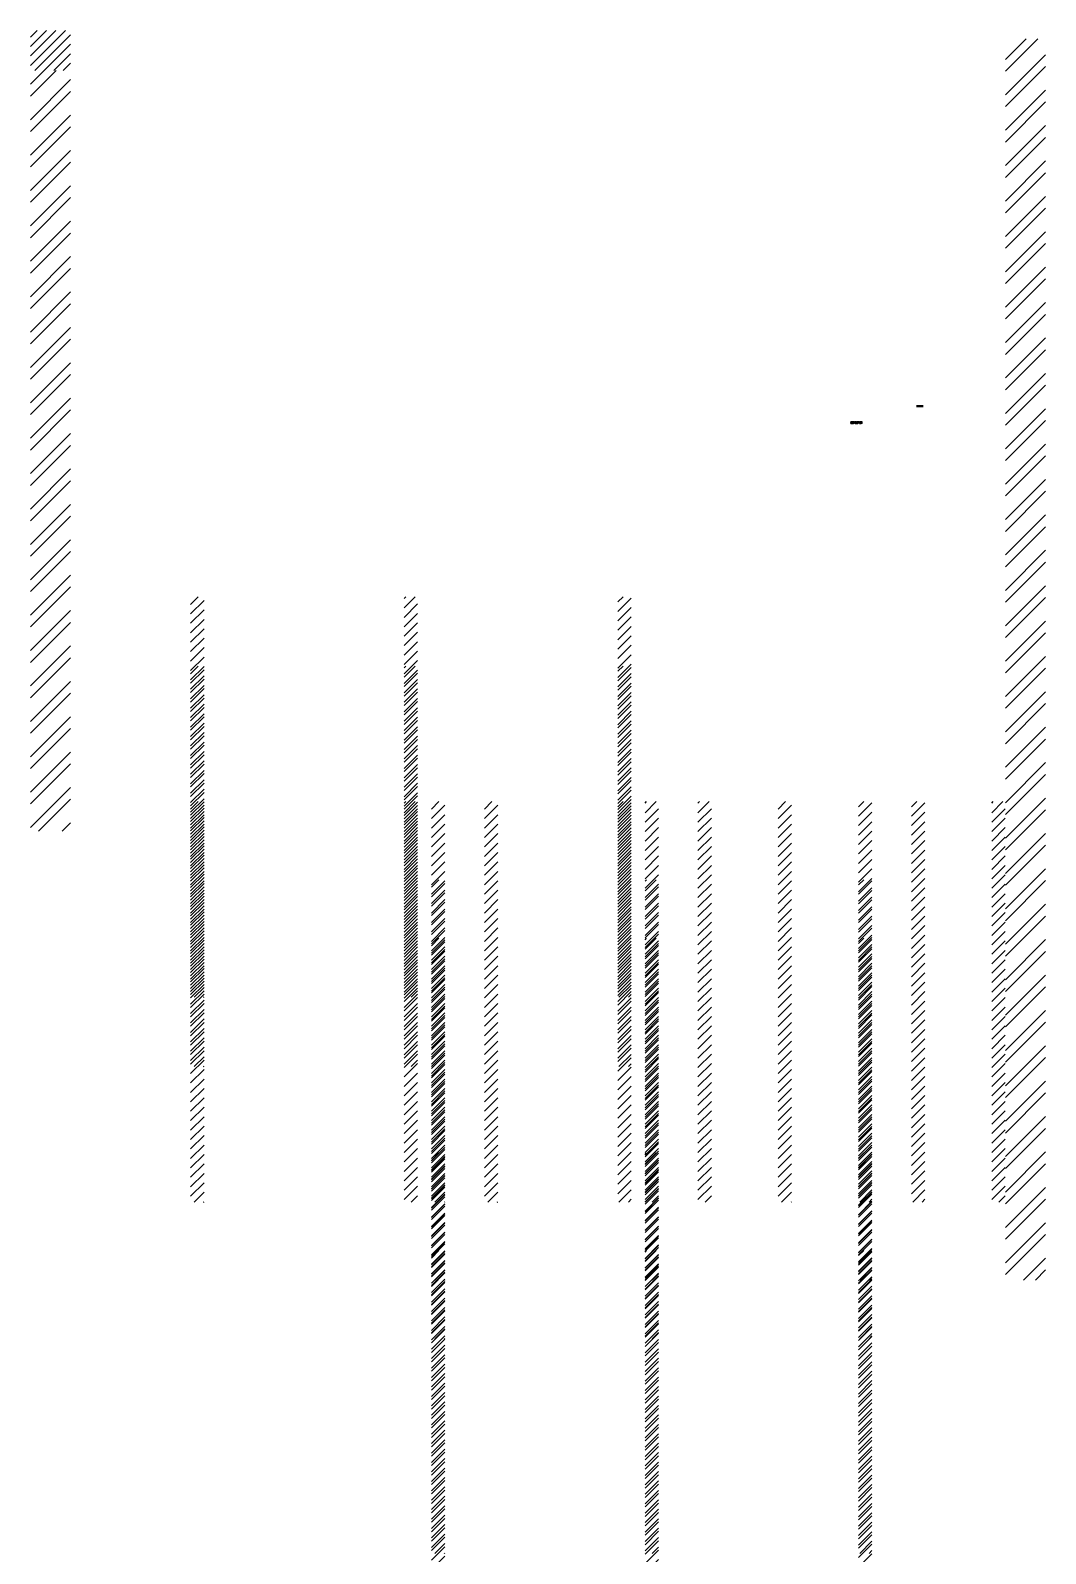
# Paper-space layout 'Layout1' of a CAD drawing. Extents: x -542 to 3071708, y -2912 to 2371007.
# Drawn here: x 5312 to 9114, y 3264 to 8970 of the extents above; entities that cross this region are included whole.
import ezdxf

# ---------------------------------------------------------------- set-up
doc = ezdxf.new("R2010")
doc.units = 0
doc.header["$LTSCALE"] = 500
doc.layers.get('0').update_dxf_attribs({"linetype": 'CONTINUOUS'})
doc.layers.add('DIM', color=2, linetype='CONTINUOUS')

# ---------------------------------------------------------------- blocks, each defined once
blk = doc.blocks.new('*X')
at = {"color": 0}
for p, q in [((2738.6, 10030.6), (2815.9, 10107.9)), ((2738.6, 9986.4), (2860.1, 10107.9)), ((2738.6, 9898), (2888.6, 10048)), ((2738.6, 9853.9), (2888.6, 10003.9)), ((2738.6, 9765.5), (2888.6, 9915.5)), ((2738.6, 9721.3), (2888.6, 9871.3)), ((2738.6, 9632.9), (2888.6, 9782.9)), ((2738.6, 9588.7), (2888.6, 9738.7)), ((2738.6, 9500.3), (2888.6, 9650.3)), ((2738.6, 9456.1), (2888.6, 9606.1)), ((2738.6, 9367.7), (2888.6, 9517.7)), ((2738.6, 9323.5), (2888.6, 9473.5)), ((2738.6, 9235.1), (2888.6, 9385.1)), ((2738.6, 9190.9), (2888.6, 9340.9)), ((2738.6, 9102.6), (2888.6, 9252.6)), ((2738.6, 9058.4), (2888.6, 9208.4)), ((2738.6, 8970), (2888.6, 9120)), ((2738.6, 8925.8), (2888.6, 9075.8)), ((2738.6, 8837.4), (2888.6, 8987.4)), ((2738.6, 8793.2), (2888.6, 8943.2)), ((2738.6, 8704.8), (2888.6, 8854.8)), ((2738.6, 8660.6), (2888.6, 8810.6)), ((2738.6, 8572.2), (2888.6, 8722.2)), ((2738.6, 8528), (2888.6, 8678)), ((2738.6, 8439.6), (2888.6, 8589.6)), ((2738.6, 8395.4), (2888.6, 8545.4)), ((2738.6, 8307.1), (2888.6, 8457.1)), ((4013.6, 8326.9), (4144.6, 8457.9)), ((4013.6, 8362.3), (4109.2, 8457.9)), ((4013.6, 8397.7), (4073.8, 8457.9)), ((4013.6, 8433), (4038.5, 8457.9)), ((2738.6, 8262.9), (2888.6, 8412.9)), ((4029.9, 8307.9), (4163.6, 8441.6)), ((4065.3, 8307.9), (4163.6, 8406.2)), ((4100.6, 8307.9), (4163.6, 8370.9)), ((4136, 8307.9), (4163.6, 8335.5)), ((2738.6, 8174.5), (2888.6, 8324.5)), ((2738.6, 8130.3), (2888.6, 8280.3)), ((4013.6, 8256.2), (4065.3, 8307.9)), ((4013.6, 8212), (4109.5, 8307.9)), ((4013.6, 8123.7), (4163.6, 8273.7)), ((4013.6, 8079.5), (4163.6, 8229.5)), ((2738.6, 8041.9), (2888.6, 8191.9)), ((2738.6, 7997.7), (2888.6, 8147.7)), ((4013.6, 7991.1), (4163.6, 8141.1)), ((2738.6, 7909.3), (2888.6, 8059.3)), ((4013.6, 7946.9), (4163.6, 8096.9)), ((2738.6, 7865.1), (2888.6, 8015.1)), ((4013.6, 7858.5), (4163.6, 8008.5)), ((4013.6, 7814.3), (4163.6, 7964.3)), ((2738.6, 7776.7), (2888.6, 7926.7)), ((2738.6, 7732.5), (2888.6, 7882.5)), ((4013.6, 7725.9), (4163.6, 7875.9)), ((4013.6, 7681.7), (4163.6, 7831.7)), ((2738.6, 7644.1), (2888.6, 7794.1)), ((2738.6, 7600), (2888.6, 7750)), ((4013.6, 7593.3), (4163.6, 7743.3)), ((2738.6, 7511.6), (2888.6, 7661.6)), ((4013.6, 7549.1), (4163.6, 7699.1)), ((2738.6, 7467.4), (2888.6, 7617.4)), ((4013.6, 7460.7), (4163.6, 7610.7)), ((4013.6, 7416.5), (4163.6, 7566.5)), ((2738.6, 7379), (2888.6, 7529)), ((2738.6, 7334.8), (2888.6, 7484.8)), ((4013.6, 7328.2), (4163.6, 7478.2)), ((4013.6, 7284), (4163.6, 7434)), ((2738.6, 7246.4), (2888.6, 7396.4)), ((2738.6, 7202.2), (2888.6, 7352.2)), ((4013.6, 7195.6), (4163.6, 7345.6)), ((2738.6, 7113.8), (2888.6, 7263.8)), ((4013.6, 7151.4), (4163.6, 7301.4)), ((2738.6, 7069.6), (2888.6, 7219.6)), ((4013.6, 7063), (4163.6, 7213)), ((4013.6, 7018.8), (4163.6, 7168.8)), ((2738.6, 6981.2), (2888.6, 7131.2)), ((2738.6, 6937), (2888.6, 7087)), ((4013.6, 6930.4), (4163.6, 7080.4)), ((4013.6, 6886.2), (4163.6, 7036.2)), ((2738.6, 6848.7), (2888.6, 6998.7)), ((2738.6, 6804.5), (2888.6, 6954.5)), ((4013.6, 6797.8), (4163.6, 6947.8)), ((4013.6, 6753.6), (4163.6, 6903.6)), ((2738.6, 6716.1), (2888.6, 6866.1)), ((2738.6, 6671.9), (2888.6, 6821.9)), ((4013.6, 6665.2), (4163.6, 6815.2)), ((2738.6, 6583.5), (2888.6, 6733.5)), ((4013.6, 6621), (4163.6, 6771)), ((2738.6, 6539.3), (2888.6, 6689.3)), ((4013.6, 6532.7), (4163.6, 6682.7)), ((4013.6, 6488.5), (4163.6, 6638.5)), ((2738.6, 6450.9), (2888.6, 6600.9)), ((2738.6, 6406.7), (2888.6, 6556.7)), ((4013.6, 6400.1), (4163.6, 6550.1)), ((4013.6, 6355.9), (4163.6, 6505.9)), ((2738.6, 6318.3), (2888.6, 6468.3)), ((2738.6, 6274.1), (2888.6, 6424.1)), ((4013.6, 6267.5), (4163.6, 6417.5)), ((2738.6, 6185.7), (2888.6, 6335.7)), ((4013.6, 6223.3), (4163.6, 6373.3)), ((2738.6, 6141.5), (2888.6, 6291.5)), ((4013.6, 6134.9), (4163.6, 6284.9)), ((4013.6, 6090.7), (4163.6, 6240.7)), ((2738.6, 6053.2), (2888.6, 6203.2)), ((2738.6, 6009), (2888.6, 6159)), ((4013.6, 6002.3), (4163.6, 6152.3)), ((4013.6, 5958.1), (4163.6, 6108.1)), ((2738.6, 5920.6), (2888.6, 6070.6)), ((2738.6, 5876.4), (2888.6, 6026.4)), ((4013.6, 5869.7), (4163.6, 6019.7)), ((2738.6, 5788), (2888.6, 5938)), ((4013.6, 5825.6), (4163.6, 5975.6)), ((2738.6, 5743.8), (2888.6, 5893.8)), ((4013.6, 5737.2), (4163.6, 5887.2)), ((4013.6, 5693), (4163.6, 5843)), ((2738.6, 5655.4), (2888.6, 5805.4)), ((2738.6, 5611.2), (2888.6, 5761.2)), ((4013.6, 5604.6), (4163.6, 5754.6)), ((4013.6, 5560.4), (4163.6, 5710.4)), ((2738.6, 5522.8), (2888.6, 5672.8)), ((2738.6, 5478.6), (2888.6, 5628.6)), ((4013.6, 5472), (4163.6, 5622)), ((2806.3, 5457.9), (2888.6, 5540.2)), ((4043.7, 5457.9), (4163.6, 5577.8)), ((6813.6, 5540.8), (6841.8, 5569)), ((6813.6, 5505.4), (6863.6, 5555.4)), ((7613.6, 5527.6), (7655, 5569)), ((7613.6, 5563), (7619.6, 5569)), ((7613.6, 5492.3), (7663.6, 5542.3)), ((8413.6, 5549.8), (8432.8, 5569)), ((8413.6, 5514.5), (8463.6, 5564.5)), ((2850.5, 5457.9), (2888.6, 5496)), ((4132.1, 5457.9), (4163.6, 5489.4)), ((6813.6, 5470.1), (6863.6, 5520.1)), ((6813.6, 5434.7), (6863.6, 5484.7)), ((7613.6, 5456.9), (7663.6, 5506.9)), ((8413.6, 5479.1), (8463.6, 5529.1)), ((8413.6, 5443.7), (8463.6, 5493.7)), ((6813.6, 5399.4), (6863.6, 5449.4)), ((7613.6, 5421.6), (7663.6, 5471.6)), ((7613.6, 5386.2), (7663.6, 5436.2)), ((8413.6, 5408.4), (8463.6, 5458.4)), ((8413.6, 5373), (8463.6, 5423)), ((6813.6, 5364), (6863.6, 5414)), ((6813.6, 5328.7), (6863.6, 5378.7)), ((7613.6, 5350.9), (7663.6, 5400.9)), ((7613.6, 5315.5), (7663.6, 5365.5)), ((8413.6, 5337.7), (8463.6, 5387.7)), ((6813.6, 5293.3), (6863.6, 5343.3)), ((6813.6, 5258), (6863.6, 5308)), ((7613.6, 5280.1), (7663.6, 5330.1)), ((8413.6, 5302.3), (8463.6, 5352.3)), ((8413.6, 5267), (8463.6, 5317)), ((6813.6, 5222.6), (6863.6, 5272.6)), ((7613.6, 5244.8), (7663.6, 5294.8)), ((7613.6, 5209.4), (7663.6, 5259.4)), ((8413.6, 5231.6), (8463.6, 5281.6)), ((6813.6, 5187.2), (6863.6, 5237.2)), ((6813.6, 5151.9), (6863.6, 5201.9)), ((7613.6, 5174.1), (7663.6, 5224.1)), ((8413.6, 5196.3), (8463.6, 5246.3)), ((8413.6, 5160.9), (8463.6, 5210.9)), ((6813.6, 5116.5), (6863.6, 5166.5)), ((7613.6, 5138.7), (7663.6, 5188.7)), ((7613.6, 5103.4), (7663.6, 5153.4)), ((8413.6, 5125.5), (8463.6, 5175.5)), ((8413.6, 5090.2), (8463.6, 5140.2)), ((6813.6, 5081.2), (6863.6, 5131.2)), ((6813.6, 5045.8), (6863.6, 5095.8)), ((7613.6, 5068), (7663.6, 5118)), ((7613.6, 5032.7), (7663.6, 5082.7)), ((8413.6, 5054.8), (8463.6, 5104.8)), ((6813.6, 5010.5), (6863.6, 5060.5)), ((6813.6, 4975.1), (6863.6, 5025.1)), ((7613.6, 4997.3), (7663.6, 5047.3)), ((8413.6, 5019.5), (8463.6, 5069.5)), ((8413.6, 4984.1), (8463.6, 5034.1)), ((6813.6, 4939.8), (6863.6, 4989.8)), ((7613.6, 4961.9), (7663.6, 5011.9)), ((7613.6, 4926.6), (7663.6, 4976.6)), ((8413.6, 4948.8), (8463.6, 4998.8)), ((6813.6, 4904.4), (6863.6, 4954.4)), ((6813.6, 4869), (6863.6, 4919)), ((7613.6, 4891.2), (7663.6, 4941.2)), ((8413.6, 4913.4), (8463.6, 4963.4)), ((8413.6, 4878.1), (8463.6, 4928.1)), ((6813.6, 4833.7), (6863.6, 4883.7)), ((7613.6, 4855.9), (7663.6, 4905.9)), ((7613.6, 4820.5), (7663.6, 4870.5)), ((8413.6, 4842.7), (8463.6, 4892.7)), ((8413.6, 4807.3), (8463.6, 4857.3)), ((6813.6, 4798.3), (6863.6, 4848.3)), ((6813.6, 4763), (6863.6, 4813)), ((7613.6, 4785.2), (7663.6, 4835.2)), ((7613.6, 4749.8), (7663.6, 4799.8)), ((8413.6, 4772), (8463.6, 4822)), ((6813.6, 4727.6), (6863.6, 4777.6)), ((6813.6, 4692.3), (6863.6, 4742.3)), ((7613.6, 4714.5), (7663.6, 4764.5)), ((8413.6, 4736.6), (8463.6, 4786.6)), ((8413.6, 4701.3), (8463.6, 4751.3)), ((6813.6, 4656.9), (6863.6, 4706.9)), ((7613.6, 4679.1), (7663.6, 4729.1)), ((7613.6, 4643.7), (7663.6, 4693.7)), ((8413.6, 4665.9), (8463.6, 4715.9)), ((8413.6, 4630.6), (8463.6, 4680.6)), ((6813.6, 4621.6), (6863.6, 4671.6)), ((6813.6, 4586.2), (6863.6, 4636.2)), ((7613.6, 4608.4), (7663.6, 4658.4)), ((7613.6, 4573), (7663.6, 4623)), ((8413.6, 4595.2), (8463.6, 4645.2)), ((6813.6, 4550.9), (6863.6, 4600.9)), ((6813.6, 4515.5), (6863.6, 4565.5)), ((7613.6, 4537.7), (7663.6, 4587.7)), ((8413.6, 4559.9), (8463.6, 4609.9)), ((8413.6, 4524.5), (8463.6, 4574.5)), ((6813.6, 4480.1), (6863.6, 4530.1)), ((7613.6, 4502.3), (7663.6, 4552.3)), ((7613.6, 4467), (7663.6, 4517)), ((8413.6, 4489.1), (8463.6, 4539.1)), ((6813.6, 4444.8), (6863.6, 4494.8)), ((6813.6, 4409.4), (6863.6, 4459.4)), ((7613.6, 4431.6), (7663.6, 4481.6)), ((8413.6, 4453.8), (8463.6, 4503.8)), ((8413.6, 4418.4), (8463.6, 4468.4)), ((6813.6, 4374.1), (6863.6, 4424.1)), ((7613.6, 4396.3), (7663.6, 4446.3)), ((7613.6, 4360.9), (7663.6, 4410.9)), ((8413.6, 4383.1), (8463.6, 4433.1)), ((8413.6, 4347.7), (8463.6, 4397.7)), ((6813.6, 4338.7), (6863.6, 4388.7)), ((6813.6, 4303.4), (6863.6, 4353.4)), ((7613.6, 4325.5), (7663.6, 4375.5)), ((7613.6, 4290.2), (7663.6, 4340.2)), ((8413.6, 4312.4), (8463.6, 4362.4)), ((6813.6, 4268), (6863.6, 4318)), ((6813.6, 4232.7), (6863.6, 4282.7)), ((7613.6, 4254.8), (7663.6, 4304.8)), ((8413.6, 4277), (8463.6, 4327)), ((8413.6, 4241.7), (8463.6, 4291.7)), ((6813.6, 4197.3), (6863.6, 4247.3)), ((7613.6, 4219.5), (7663.6, 4269.5)), ((7613.6, 4184.1), (7663.6, 4234.1)), ((8413.6, 4206.3), (8463.6, 4256.3)), ((6813.6, 4161.9), (6863.6, 4211.9)), ((6813.6, 4126.6), (6863.6, 4176.6)), ((7613.6, 4148.8), (7663.6, 4198.8)), ((8413.6, 4171), (8463.6, 4221)), ((8413.6, 4135.6), (8463.6, 4185.6)), ((6813.6, 4091.2), (6863.6, 4141.2)), ((7613.6, 4113.4), (7663.6, 4163.4)), ((7613.6, 4078.1), (7663.6, 4128.1)), ((8413.6, 4100.2), (8463.6, 4150.2)), ((8417.7, 4069), (8463.6, 4114.9)), ((6826.7, 4069), (6863.6, 4105.9)), ((6862.1, 4069), (6863.6, 4070.5)), ((7639.9, 4069), (7663.6, 4092.7)), ((8453.1, 4069), (8463.6, 4079.5)), ((605.9, 82.2), (630.3, 82.2)), ((605.9, 82.1), (630.3, 82.1)), ((605.9, 82), (630.3, 82)), ((605.9, 81.9), (630.3, 81.9)), ((605.9, 81.8), (607.5, 81.8)), ((605.9, 81.6), (607.5, 81.6)), ((605.9, 81.5), (607.5, 81.5)), ((605.9, 81.4), (607.5, 81.4)), ((605.9, 81.2), (607.5, 81.2)), ((605.9, 81.1), (607.5, 81.1)), ((605.9, 81), (607.5, 81)), ((605.9, 80.9), (607.5, 80.9)), ((605.9, 80.8), (607.5, 80.8)), ((605.9, 80.6), (607.5, 80.6)), ((605.9, 80.5), (607.5, 80.5)), ((605.9, 80.4), (607.5, 80.4)), ((605.9, 80.2), (607.5, 80.2)), ((605.9, 80.1), (607.5, 80.1)), ((605.9, 80), (607.5, 80)), ((605.9, 79.9), (607.5, 79.9)), ((605.9, 79.8), (607.5, 79.8)), ((605.9, 79.6), (607.5, 79.6)), ((605.9, 79.5), (607.5, 79.5)), ((605.9, 79.4), (607.5, 79.4)), ((605.9, 79.2), (607.5, 79.2)), ((605.9, 79.1), (607.5, 79.1)), ((605.9, 79), (607.5, 79)), ((605.9, 78.9), (607.5, 78.9)), ((605.9, 78.8), (607.5, 78.8)), ((605.9, 78.6), (607.5, 78.6)), ((605.9, 78.5), (607.5, 78.5)), ((605.9, 78.4), (630.3, 78.4)), ((605.9, 78.2), (630.3, 78.2)), ((605.9, 78.1), (630.3, 78.1)), ((605.9, 78), (630.3, 78)), ((608.2, 81.8), (608.6, 81.8)), ((608.2, 81.6), (608.6, 81.6)), ((608.2, 81.5), (608.6, 81.5)), ((608.2, 81.4), (608.6, 81.4)), ((608.2, 81.2), (608.6, 81.2)), ((608.2, 81.1), (608.6, 81.1)), ((608.2, 81), (608.6, 81)), ((608.2, 80.9), (608.6, 80.9)), ((608.2, 80.8), (608.6, 80.8)), ((608.2, 80.6), (608.6, 80.6)), ((608.2, 80.5), (608.6, 80.5)), ((608.2, 80.4), (608.6, 80.4)), ((608.2, 80.2), (608.6, 80.2)), ((608.2, 80.1), (608.6, 80.1)), ((608.2, 80), (608.6, 80)), ((608.2, 79.9), (608.6, 79.9)), ((608.2, 79.8), (608.6, 79.8)), ((608.2, 79.6), (608.6, 79.6)), ((608.2, 79.5), (608.6, 79.5)), ((608.2, 79.4), (608.6, 79.4)), ((608.2, 79.2), (608.6, 79.2)), ((608.2, 79.1), (608.6, 79.1)), ((608.2, 79), (608.6, 79)), ((608.2, 78.9), (608.6, 78.9)), ((608.2, 78.8), (608.6, 78.8)), ((608.2, 78.6), (608.6, 78.6)), ((608.2, 78.5), (608.6, 78.5)), ((609.3, 81.8), (610.3, 81.8)), ((609.3, 80.4), (609.3, 80.4)), ((609.3, 80.2), (609.4, 80.2)), ((609.3, 80.1), (609.4, 80.1)), ((609.3, 80), (609.5, 80)), ((609.3, 79.9), (609.6, 79.9)), ((609.3, 79.8), (609.6, 79.8)), ((609.3, 79.6), (609.7, 79.6)), ((609.3, 79.5), (609.7, 79.5)), ((609.3, 79.4), (609.8, 79.4)), ((609.3, 79.2), (609.9, 79.2)), ((609.3, 79.1), (609.9, 79.1)), ((609.3, 79), (610, 79)), ((609.3, 78.9), (610.1, 78.9)), ((609.3, 78.8), (610.1, 78.8)), ((609.3, 78.6), (610.2, 78.6)), ((609.3, 78.5), (610.2, 78.5)), ((609.4, 81.6), (610.3, 81.6)), ((609.4, 81.5), (610.3, 81.5)), ((609.5, 81.4), (610.3, 81.4)), ((609.6, 81.2), (610.3, 81.2)), ((609.6, 81.1), (610.3, 81.1)), ((609.7, 81), (610.3, 81)), ((609.7, 80.9), (610.3, 80.9)), ((609.8, 80.8), (610.3, 80.8)), ((609.9, 80.6), (610.3, 80.6)), ((609.9, 80.5), (610.3, 80.5)), ((610, 80.4), (610.3, 80.4)), ((610.1, 80.2), (610.3, 80.2)), ((610.1, 80.1), (610.3, 80.1)), ((610.2, 80), (610.3, 80)), ((610.2, 79.9), (610.3, 79.9)), ((611, 81.8), (611.3, 81.8)), ((611, 81.6), (611.3, 81.6)), ((611, 81.5), (611.3, 81.5)), ((611, 81.4), (611.3, 81.4)), ((611, 81.2), (611.3, 81.2)), ((611, 81.1), (611.3, 81.1)), ((611, 81), (611.3, 81)), ((611, 80.9), (611.3, 80.9)), ((611, 80.8), (611.3, 80.8)), ((611, 80.6), (611.3, 80.6)), ((611, 80.5), (611.3, 80.5)), ((611, 80.4), (611.3, 80.4)), ((611, 80.2), (611.3, 80.2)), ((611, 80.1), (611.3, 80.1)), ((611, 80), (611.3, 80)), ((611, 79.9), (611.3, 79.9)), ((611, 79.8), (611.3, 79.8)), ((611, 79.6), (611.3, 79.6)), ((611, 79.5), (611.3, 79.5)), ((611, 79.4), (611.3, 79.4)), ((611, 79.2), (611.3, 79.2)), ((611, 79.1), (611.3, 79.1)), ((611, 79), (611.3, 79)), ((611, 78.9), (611.3, 78.9)), ((611, 78.8), (611.3, 78.8)), ((611, 78.6), (611.3, 78.6)), ((611, 78.5), (611.3, 78.5)), ((612, 81.2), (613, 81.2)), ((612, 81.1), (613.1, 81.1)), ((612, 81), (613.2, 81)), ((612, 80.9), (613.2, 80.9)), ((612, 80.8), (613.2, 80.8)), ((612, 80.6), (613.2, 80.6)), ((612, 80.5), (613.2, 80.5)), ((612, 80.4), (613.2, 80.4)), ((612, 80.2), (613.2, 80.2)), ((612, 80.1), (613.2, 80.1)), ((612, 80), (613.2, 80)), ((612, 79.9), (613.2, 79.9)), ((612, 79.8), (613.2, 79.8)), ((612, 79.6), (613.2, 79.6)), ((612, 79.5), (613.2, 79.5)), ((612, 79.4), (613.2, 79.4)), ((612, 79.2), (613.2, 79.2)), ((612, 79.1), (613.1, 79.1)), ((612, 79), (612.9, 79)), ((613.1, 81.8), (614.4, 81.8)), ((613.1, 78.5), (614.4, 78.5)), ((613.3, 81.6), (614.2, 81.6)), ((613.3, 78.6), (614.3, 78.6)), ((613.4, 78.8), (614.2, 78.8)), ((613.5, 81.5), (614.1, 81.5)), ((613.5, 78.9), (614.1, 78.9)), ((613.6, 81.4), (614.1, 81.4)), ((613.6, 81.2), (614.1, 81.2)), ((613.6, 79), (614.1, 79)), ((613.7, 81.1), (614.1, 81.1)), ((613.7, 81), (614.1, 81)), ((613.7, 80.9), (614.1, 80.9)), ((613.7, 80.8), (614.1, 80.8)), ((613.7, 80.6), (614.1, 80.6)), ((613.7, 80.5), (614.1, 80.5)), ((613.7, 80.4), (614.1, 80.4)), ((613.7, 80.2), (614.1, 80.2)), ((613.7, 80.1), (614.1, 80.1)), ((613.7, 80), (614.1, 80)), ((613.7, 79.9), (614.1, 79.9)), ((613.7, 79.8), (614.1, 79.8)), ((613.7, 79.6), (614.1, 79.6)), ((613.7, 79.5), (614.1, 79.5)), ((613.7, 79.4), (614.1, 79.4)), ((613.7, 79.2), (614.1, 79.2)), ((613.7, 79.1), (614.1, 79.1)), ((614.6, 81.2), (615.9, 81.2)), ((614.6, 81.1), (615.9, 81.1)), ((614.6, 81), (615.9, 81)), ((614.6, 80.9), (615.9, 80.9)), ((614.6, 80.8), (615.9, 80.8)), ((614.6, 80.6), (615.9, 80.6)), ((614.6, 80.5), (615.9, 80.5)), ((614.6, 80.4), (615.9, 80.4)), ((614.6, 80.2), (615.9, 80.2)), ((614.6, 80.1), (615.9, 80.1)), ((614.6, 80), (615.9, 80)), ((614.6, 79.9), (615.9, 79.9)), ((614.6, 79.8), (615.9, 79.8)), ((614.6, 79.6), (615.9, 79.6)), ((614.6, 79.5), (615.9, 79.5)), ((614.6, 79.4), (615.9, 79.4)), ((614.6, 79.2), (615.9, 79.2)), ((614.6, 79.1), (615.9, 79.1)), ((614.6, 79), (615.9, 79)), ((616.1, 81.8), (616.8, 81.8)), ((616.1, 78.5), (616.8, 78.5)), ((616.3, 81.6), (616.8, 81.6)), ((616.3, 78.6), (616.8, 78.6)), ((616.4, 81.5), (616.8, 81.5)), ((616.4, 81.4), (616.8, 81.4)), ((616.4, 79), (616.8, 79)), ((616.4, 78.9), (616.8, 78.9)), ((616.4, 78.8), (616.8, 78.8)), ((616.5, 81.2), (616.8, 81.2)), ((616.5, 81.1), (616.8, 81.1)), ((616.5, 81), (616.8, 81)), ((616.5, 80.9), (616.8, 80.9)), ((616.5, 80.8), (616.8, 80.8)), ((616.5, 80.6), (616.8, 80.6)), ((616.5, 80.5), (616.8, 80.5)), ((616.5, 80.4), (616.8, 80.4)), ((616.5, 80.2), (616.8, 80.2)), ((616.5, 80.1), (616.8, 80.1)), ((616.5, 80), (616.8, 80)), ((616.5, 79.9), (616.8, 79.9)), ((616.5, 79.8), (616.8, 79.8)), ((616.5, 79.6), (616.8, 79.6)), ((616.5, 79.5), (616.8, 79.5)), ((616.5, 79.4), (616.8, 79.4)), ((616.5, 79.2), (616.8, 79.2)), ((616.5, 79.1), (616.8, 79.1)), ((617.5, 81.8), (618.5, 81.8)), ((617.5, 80.4), (617.5, 80.4)), ((617.5, 80.2), (617.6, 80.2)), ((617.5, 80.1), (617.7, 80.1)), ((617.5, 80), (617.7, 80)), ((617.5, 79.9), (617.8, 79.9)), ((617.5, 79.8), (617.9, 79.8)), ((617.5, 79.6), (617.9, 79.6)), ((617.5, 79.5), (618, 79.5)), ((617.5, 79.4), (618, 79.4)), ((617.5, 79.2), (618.1, 79.2)), ((617.5, 79.1), (618.2, 79.1)), ((617.5, 79), (618.2, 79)), ((617.5, 78.9), (618.3, 78.9)), ((617.5, 78.8), (618.4, 78.8)), ((617.5, 78.6), (618.4, 78.6)), ((617.5, 78.5), (618.5, 78.5)), ((617.6, 81.6), (618.5, 81.6)), ((617.7, 81.5), (618.5, 81.5)), ((617.7, 81.4), (618.5, 81.4)), ((617.8, 81.2), (618.5, 81.2)), ((617.9, 81.1), (618.5, 81.1)), ((617.9, 81), (618.5, 81)), ((618, 80.9), (618.5, 80.9)), ((618, 80.8), (618.5, 80.8)), ((618.1, 80.6), (618.5, 80.6)), ((618.2, 80.5), (618.5, 80.5)), ((618.2, 80.4), (618.5, 80.4)), ((618.3, 80.2), (618.5, 80.2)), ((618.4, 80.1), (618.5, 80.1)), ((618.4, 80), (618.5, 80)), ((618.5, 79.9), (618.5, 79.9)), ((619.2, 81.8), (619.5, 81.8)), ((619.2, 81.6), (619.5, 81.6)), ((619.2, 81.5), (619.5, 81.5)), ((619.2, 81.4), (619.5, 81.4)), ((619.2, 81.2), (619.5, 81.2)), ((619.2, 81.1), (619.5, 81.1)), ((619.2, 81), (619.5, 81)), ((619.2, 80.9), (619.5, 80.9)), ((619.2, 80.8), (619.5, 80.8)), ((619.2, 80.6), (619.5, 80.6)), ((619.2, 80.5), (619.5, 80.5)), ((619.2, 80.4), (619.5, 80.4)), ((619.2, 80.2), (619.5, 80.2)), ((619.2, 80.1), (619.5, 80.1)), ((619.2, 80), (619.5, 80)), ((619.2, 79.9), (619.5, 79.9)), ((619.2, 79.8), (619.5, 79.8)), ((619.2, 79.6), (619.5, 79.6)), ((619.2, 79.5), (619.5, 79.5)), ((619.2, 79.4), (619.5, 79.4)), ((619.2, 79.2), (619.5, 79.2)), ((619.2, 79.1), (619.5, 79.1)), ((619.2, 79), (619.5, 79)), ((619.2, 78.9), (619.5, 78.9)), ((619.2, 78.8), (619.5, 78.8)), ((619.2, 78.6), (619.5, 78.6)), ((619.2, 78.5), (619.5, 78.5)), ((620.2, 81.2), (622.3, 81.2)), ((620.2, 81.1), (622.3, 81.1)), ((620.2, 81), (622.3, 81)), ((620.2, 80.9), (622.3, 80.9)), ((620.2, 80.8), (622.3, 80.8)), ((620.2, 80.6), (622.3, 80.6)), ((620.2, 80.5), (622.3, 80.5)), ((620.2, 79.9), (624, 79.9)), ((620.2, 79.8), (624.1, 79.8)), ((620.2, 79.6), (624.2, 79.6)), ((620.2, 79.5), (624.2, 79.5)), ((620.2, 79.4), (624.2, 79.4)), ((620.2, 79.2), (624.2, 79.2)), ((620.2, 79.1), (624.2, 79.1)), ((620.2, 79), (622.3, 79)), ((621.9, 81.8), (622.6, 81.8)), ((621.9, 81.6), (622.5, 81.6)), ((621.9, 81.5), (622.4, 81.5)), ((621.9, 81.4), (622.3, 81.4)), ((621.9, 80.4), (622.3, 80.4)), ((621.9, 80.2), (622.4, 80.2)), ((621.9, 80.1), (622.5, 80.1)), ((621.9, 80), (622.6, 80)), ((621.9, 78.9), (622.3, 78.9)), ((621.9, 78.8), (622.4, 78.8)), ((621.9, 78.6), (622.5, 78.6)), ((621.9, 78.5), (622.7, 78.5)), ((622.8, 81.2), (624.2, 81.2)), ((622.8, 81.1), (625.1, 81.1)), ((622.8, 81), (625.1, 81)), ((622.8, 80.9), (625.1, 80.9)), ((622.8, 80.8), (625.1, 80.8)), ((622.8, 80.6), (625.1, 80.6)), ((622.8, 79), (624.1, 79)), ((622.9, 80.5), (625.1, 80.5)), ((624.2, 80.4), (625.1, 80.4)), ((624.3, 78.5), (625.1, 78.5)), ((624.4, 81.8), (625.1, 81.8)), ((624.4, 80.2), (625.1, 80.2)), ((624.5, 81.6), (625.1, 81.6)), ((624.5, 80.1), (625.1, 80.1)), ((624.5, 78.6), (625.1, 78.6)), ((624.6, 81.5), (625.1, 81.5)), ((624.6, 80), (625.1, 80)), ((624.6, 78.9), (625.1, 78.9)), ((624.6, 78.8), (625.1, 78.8)), ((624.7, 81.4), (625.1, 81.4)), ((624.7, 81.2), (625.1, 81.2)), ((624.7, 79.9), (625.1, 79.9)), ((624.7, 79.8), (625.1, 79.8)), ((624.7, 79.6), (625.1, 79.6)), ((624.7, 79.5), (625.1, 79.5)), ((624.7, 79.4), (625.1, 79.4)), ((624.7, 79.2), (625.1, 79.2)), ((624.7, 79.1), (625.1, 79.1)), ((624.7, 79), (625.1, 79)), ((625.8, 81.8), (627, 81.8)), ((625.8, 81.6), (627, 81.6)), ((625.8, 81.5), (627, 81.5)), ((625.8, 81.4), (626.9, 81.4)), ((625.8, 81.2), (626.9, 81.2)), ((625.8, 81.1), (626.9, 81.1)), ((625.8, 81), (626.8, 81)), ((625.8, 80.9), (626.8, 80.9)), ((625.8, 80.8), (626.8, 80.8)), ((625.8, 80.6), (626.7, 80.6)), ((625.8, 80.5), (626.7, 80.5)), ((625.8, 80.4), (626.7, 80.4)), ((625.8, 80.2), (626.6, 80.2)), ((625.8, 80.1), (626.6, 80.1)), ((625.8, 80), (626.6, 80)), ((625.8, 79.9), (626.5, 79.9)), ((625.8, 79.8), (626.5, 79.8)), ((625.8, 79.6), (626.5, 79.6)), ((625.8, 79.5), (626.4, 79.5)), ((625.8, 79.4), (626.4, 79.4)), ((625.8, 79.2), (626.4, 79.2)), ((625.8, 79.1), (626.3, 79.1)), ((625.8, 79), (626.3, 79)), ((625.8, 78.9), (626.3, 78.9)), ((625.8, 78.8), (626.2, 78.8)), ((625.8, 78.6), (626.2, 78.6)), ((625.8, 78.5), (626.2, 78.5)), ((626.9, 78.8), (627.8, 78.8)), ((626.9, 78.6), (627.8, 78.6)), ((626.9, 78.5), (627.8, 78.5)), ((627, 79), (627.7, 79)), ((627, 78.9), (627.7, 78.9)), ((627.2, 79.9), (627.4, 79.9)), ((627.2, 79.8), (627.5, 79.8)), ((627.2, 79.6), (627.5, 79.6)), ((627.3, 80.1), (627.4, 80.1)), ((627.3, 80), (627.4, 80)), ((627.7, 81.8), (630.3, 81.8)), ((627.7, 81.6), (630.3, 81.6)), ((627.7, 81.5), (630.3, 81.5)), ((627.8, 81.4), (630.3, 81.4)), ((627.8, 81.2), (630.3, 81.2)), ((627.8, 81.1), (630.3, 81.1)), ((627.9, 81), (630.3, 81)), ((627.9, 80.9), (630.3, 80.9)), ((627.9, 80.8), (630.3, 80.8)), ((628, 80.6), (630.3, 80.6)), ((628, 80.5), (630.3, 80.5)), ((628, 80.4), (630.3, 80.4)), ((628.1, 80.2), (630.3, 80.2)), ((628.1, 80.1), (630.3, 80.1)), ((628.1, 80), (630.3, 80)), ((628.2, 79.9), (630.3, 79.9)), ((628.2, 79.8), (630.3, 79.8)), ((628.2, 79.6), (630.3, 79.6)), ((628.3, 79.5), (630.3, 79.5)), ((628.3, 79.4), (630.3, 79.4)), ((628.3, 79.2), (630.3, 79.2)), ((628.4, 79.1), (630.3, 79.1)), ((628.4, 79), (630.3, 79)), ((628.4, 78.9), (630.3, 78.9)), ((628.5, 78.8), (630.3, 78.8)), ((628.5, 78.6), (630.3, 78.6)), ((628.5, 78.5), (630.3, 78.5)), ((359.2, 19.6), (362.7, 23)), ((359.2, 19.8), (362.4, 23)), ((359.2, 20.1), (362.2, 23)), ((359.2, 20.4), (361.9, 23)), ((359.2, 20.6), (361.6, 23)), ((359.2, 20.9), (361.4, 23)), ((359.2, 21.1), (361.1, 23)), ((359.2, 21.4), (360.8, 23)), ((359.2, 21.7), (360.6, 23)), ((359.2, 22), (360.3, 23)), ((359.2, 19.3), (360.9, 21)), ((359.2, 19), (360.9, 20.7)), ((359.2, 18.8), (360.9, 20.5)), ((359.2, 18.5), (360.9, 20.2)), ((359.2, 18.2), (360.9, 19.9)), ((359.2, 18), (360.9, 19.7)), ((359.2, 17.7), (360.9, 19.4)), ((359.2, 17.4), (360.9, 19.1)), ((359.2, 17.2), (360.9, 18.9)), ((359.2, 16.9), (360.9, 18.6)), ((359.2, 16.6), (360.9, 18.3)), ((359.2, 16.4), (360.9, 18.1)), ((359.2, 16.1), (360.9, 17.8)), ((359.2, 15.8), (360.9, 17.5)), ((359.3, 15.6), (360.9, 17.3)), ((359.3, 15.4), (360.9, 17)), ((359.4, 22.4), (359.9, 22.9)), ((359.4, 15.2), (360.9, 16.8)), ((359.5, 15.1), (361, 16.5)), ((359.6, 14.9), (361.1, 16.4)), ((359.8, 14.8), (361.2, 16.3)), ((360, 14.7), (361.5, 16.2)), ((360.2, 14.7), (361.7, 16.2)), ((360.4, 14.6), (362, 16.2)), ((360.7, 14.6), (362.3, 16.2)), ((360.9, 14.6), (362.5, 16.2)), ((361.2, 14.6), (362.8, 16.2)), ((361.4, 21.4), (363, 23)), ((361.4, 14.6), (363, 16.2)), ((361.6, 21.4), (363.2, 23)), ((361.7, 14.6), (363.2, 16.1)), ((361.9, 21.4), (363.2, 22.8)), ((362, 14.6), (363.2, 15.9)), ((362.2, 21.4), (363.2, 22.5)), ((362.2, 14.6), (363.2, 15.6)), ((362.4, 21.4), (363.2, 22.2)), ((362.5, 14.6), (363.2, 15.3)), ((362.7, 21.4), (363.2, 22)), ((362.8, 14.6), (363.2, 15.1)), ((363, 21.4), (363.2, 21.7)), ((363, 14.6), (363.2, 14.8)), ((363.2, 21.4), (363.2, 21.4)), ((363.7, 21.4), (365.3, 23)), ((363.7, 21.7), (365.1, 23)), ((363.7, 21.9), (364.8, 23)), ((363.7, 22.2), (364.6, 23)), ((363.7, 22.5), (364.3, 23)), ((363.7, 22.7), (364, 23)), ((363.7, 23), (363.8, 23)), ((363.7, 21.1), (365.4, 22.8)), ((363.7, 20.9), (365.4, 22.6)), ((363.7, 20.6), (365.4, 22.3)), ((363.7, 20.3), (365.4, 22)), ((363.7, 20.1), (365.4, 21.8)), ((363.7, 19.8), (365.4, 21.5)), ((363.7, 19.6), (365.4, 21.3)), ((363.7, 17.2), (367.7, 21.2)), ((363.7, 19.3), (365.4, 21)), ((363.7, 16.9), (367.7, 20.9)), ((363.7, 19), (365.4, 20.7)), ((363.7, 16.6), (367.7, 20.6)), ((363.7, 18.8), (365.4, 20.5)), ((363.7, 16.4), (367.7, 20.4)), ((363.7, 18.5), (365.4, 20.2)), ((363.7, 18.2), (365.4, 19.9)), ((363.7, 18), (365.4, 19.7)), ((363.7, 17.4), (365.9, 19.6)), ((363.7, 17.7), (365.6, 19.6)), ((363.7, 16.1), (365.4, 17.8)), ((363.7, 15.8), (365.4, 17.5)), ((363.7, 15.6), (365.4, 17.3)), ((363.7, 15.3), (365.4, 17)), ((363.7, 15), (365.4, 16.7)), ((363.7, 14.8), (365.4, 16.5)), ((363.8, 14.6), (365.4, 16.2)), ((364.1, 14.6), (365.4, 15.9)), ((364.4, 14.6), (365.4, 15.7)), ((364.6, 14.6), (365.4, 15.4)), ((364.9, 14.6), (365.4, 15.2)), ((365.2, 14.6), (365.4, 14.9)), ((365.4, 14.6), (365.4, 14.6)), ((365.7, 18.1), (367.7, 20.1)), ((366, 21.3), (367.7, 23)), ((366, 21.6), (367.5, 23)), ((366, 21.9), (367.2, 23)), ((366, 22.1), (366.9, 23)), ((366, 22.4), (366.7, 23)), ((366, 22.6), (366.4, 23)), ((366, 22.9), (366.1, 23)), ((366, 21.1), (367.7, 22.8)), ((366, 20.8), (367.7, 22.5)), ((366, 20.5), (367.7, 22.2)), ((366, 20.3), (367.7, 22)), ((366, 20), (367.7, 21.7)), ((366, 19.7), (367.7, 21.4)), ((366, 18.1), (367.7, 19.8)), ((366, 17.9), (367.7, 19.6)), ((366, 17.6), (367.7, 19.3)), ((366, 17.3), (367.7, 19)), ((366, 17.1), (367.7, 18.8)), ((366, 16.8), (367.7, 18.5)), ((366, 16.5), (367.7, 18.2)), ((366, 16.3), (367.7, 18)), ((366, 16), (367.7, 17.7)), ((366, 15.8), (367.7, 17.5)), ((366, 15.5), (367.7, 17.2)), ((366, 15.2), (367.7, 16.9)), ((366, 15), (367.7, 16.7)), ((366, 14.7), (367.7, 16.4)), ((366.2, 14.6), (367.7, 16.1)), ((366.5, 14.6), (367.7, 15.9)), ((366.8, 14.6), (367.7, 15.6)), ((367, 14.6), (367.7, 15.3)), ((367.3, 14.6), (367.7, 15.1)), ((367.5, 14.6), (367.7, 14.8)), ((368.3, 19.6), (371.7, 23)), ((368.3, 19.9), (371.4, 23)), ((368.3, 20.2), (371.2, 23)), ((368.3, 20.4), (370.9, 23)), ((368.3, 20.7), (370.6, 23)), ((368.3, 21), (370.4, 23)), ((368.3, 21.2), (370.1, 23)), ((368.3, 21.5), (369.9, 23)), ((368.3, 21.8), (369.6, 23)), ((368.3, 19.4), (370.1, 21.1)), ((368.3, 19.1), (370, 20.8)), ((368.3, 18.8), (370, 20.5)), ((368.3, 18.6), (370, 20.3)), ((368.3, 18.3), (370, 20)), ((368.3, 18.1), (370, 19.8)), ((368.3, 16.5), (371.4, 19.6)), ((368.3, 16.7), (371.2, 19.6)), ((368.3, 17), (370.9, 19.6)), ((368.3, 17.3), (370.6, 19.6)), ((368.3, 17.5), (370.4, 19.6)), ((368.3, 17.8), (370.1, 19.6)), ((368.3, 16.2), (370, 17.9)), ((368.3, 15.9), (370, 17.6)), ((368.3, 15.7), (370, 17.4)), ((368.4, 22.1), (369.3, 23)), ((368.4, 15.5), (370, 17.1)), ((368.5, 15.3), (370, 16.8)), ((368.6, 15.1), (370.1, 16.6)), ((368.7, 15), (370.1, 16.4)), ((368.8, 14.9), (370.3, 16.3)), ((369, 14.8), (370.5, 16.2)), ((369.2, 14.7), (370.7, 16.2)), ((369.4, 14.6), (371, 16.2)), ((369.7, 14.6), (371.3, 16.2)), ((369.9, 14.6), (371.5, 16.2)), ((370.2, 18.1), (371.7, 19.6)), ((370.2, 14.6), (371.8, 16.2)), ((370.3, 21.4), (372, 23)), ((370.5, 18.1), (372, 19.6)), ((370.5, 14.6), (372.1, 16.2)), ((370.6, 21.4), (372.2, 23)), ((370.7, 18.1), (372.2, 19.6)), ((370.7, 14.6), (372.3, 16.2)), ((370.9, 21.4), (372.3, 22.8)), ((371, 18.1), (372.3, 19.4)), ((371, 14.6), (372.3, 16)), ((371.2, 21.4), (372.3, 22.6)), ((371.3, 18.1), (372.3, 19.1)), ((371.3, 14.6), (372.3, 15.7)), ((371.4, 21.4), (372.3, 22.3)), ((371.5, 18.1), (372.3, 18.9)), ((371.5, 14.6), (372.3, 15.4)), ((371.7, 21.4), (372.3, 22.1)), ((371.8, 18.1), (372.3, 18.6)), ((371.8, 14.6), (372.3, 15.2)), ((372, 21.4), (372.3, 21.8)), ((372.1, 18.1), (372.3, 18.3)), ((372.1, 14.6), (372.3, 14.9)), ((372.2, 21.4), (372.3, 21.5)), ((372.3, 18.1), (372.3, 18.1)), ((372.3, 14.6), (372.3, 14.6)), ((372.9, 19.2), (376.7, 23)), ((372.9, 21.9), (374.1, 23)), ((372.9, 22.1), (373.8, 23)), ((372.9, 21.6), (374.2, 22.9)), ((372.9, 19.5), (376.3, 22.8)), ((372.9, 21.3), (374.4, 22.8)), ((372.9, 21.1), (374.5, 22.6)), ((372.9, 19.7), (375.7, 22.5)), ((372.9, 20.8), (374.6, 22.5)), ((372.9, 20.5), (374.8, 22.4)), ((372.9, 20), (375.2, 22.3)), ((372.9, 20.3), (374.9, 22.2)), ((372.9, 18.9), (374.6, 20.6)), ((372.9, 18.7), (374.6, 20.4)), ((372.9, 18.4), (374.6, 20.1)), ((372.9, 18.1), (374.6, 19.8)), ((372.9, 17.9), (374.6, 19.6)), ((372.9, 17.6), (374.6, 19.3)), ((372.9, 17.3), (374.6, 19)), ((372.9, 17.1), (374.6, 18.8)), ((372.9, 16.8), (374.6, 18.5)), ((372.9, 16.6), (374.6, 18.3)), ((372.9, 16.3), (374.6, 18)), ((372.9, 16), (374.6, 17.7)), ((372.9, 15.8), (374.6, 17.5)), ((372.9, 15.5), (374.6, 17.2)), ((372.9, 15.2), (374.6, 16.9)), ((372.9, 15), (374.6, 16.7)), ((372.9, 14.7), (374.6, 16.4)), ((373.1, 14.6), (374.6, 16.1)), ((373.4, 14.6), (374.6, 15.9)), ((373.6, 14.6), (374.6, 15.6)), ((373.9, 14.6), (374.6, 15.3)), ((374.2, 14.6), (374.6, 15.1)), ((374.4, 14.6), (374.6, 14.8)), ((375.3, 21.3), (377, 23)), ((375.5, 21.3), (377.2, 22.9)), ((375.7, 21.2), (377.3, 22.8)), ((375.9, 21.1), (377.4, 22.6)), ((376, 20.9), (377.5, 22.5)), ((376.1, 19.4), (379.7, 23)), ((376.1, 19.7), (379.4, 23)), ((376.1, 20), (378.8, 22.7)), ((376.1, 20.2), (378.3, 22.4)), ((376.1, 20.7), (377.6, 22.3)), ((376.1, 20.5), (377.8, 22.2)), ((376.1, 19.2), (377.9, 21)), ((376.1, 18.9), (377.8, 20.6)), ((376.1, 18.6), (377.8, 20.3)), ((376.1, 18.4), (377.8, 20.1)), ((376.1, 18.1), (377.8, 19.8)), ((376.1, 17.8), (377.8, 19.5)), ((376.1, 17.6), (377.8, 19.3)), ((376.1, 17.3), (377.8, 19)), ((376.1, 17.1), (377.8, 18.8)), ((376.1, 16.8), (377.8, 18.5)), ((376.1, 16.5), (377.8, 18.2)), ((376.1, 16.3), (377.8, 18)), ((376.1, 16), (377.8, 17.7)), ((376.1, 15.7), (377.8, 17.4)), ((376.1, 15.5), (377.8, 17.2)), ((376.1, 15.2), (377.8, 16.9)), ((376.1, 14.9), (377.8, 16.6)), ((376.1, 14.7), (377.8, 16.4)), ((376.3, 14.6), (377.8, 16.1)), ((376.6, 14.6), (377.8, 15.8)), ((376.8, 14.6), (377.8, 15.6)), ((377.1, 14.6), (377.8, 15.3)), ((377.4, 14.6), (377.8, 15)), ((377.6, 14.6), (377.8, 14.8)), ((378.1, 21.1), (379.9, 23)), ((378.5, 21.3), (380, 22.8)), ((378.7, 21.3), (380.2, 22.7)), ((378.9, 21.2), (380.3, 22.6)), ((379, 21.1), (380.5, 22.5)), ((379.2, 20.9), (380.6, 22.4)), ((379.2, 20.7), (380.8, 22.3)), ((379.2, 20.5), (380.9, 22.1)), ((379.2, 20.2), (380.9, 21.9)), ((379.2, 19.9), (380.9, 21.6)), ((379.2, 19.7), (380.9, 21.4)), ((379.2, 19.4), (380.9, 21.1)), ((379.2, 19.1), (380.9, 20.8)), ((379.2, 18.9), (380.9, 20.6)), ((379.2, 18.6), (380.9, 20.3)), ((379.2, 18.3), (380.9, 20)), ((379.2, 18.1), (380.9, 19.8)), ((379.2, 17.8), (380.9, 19.5)), ((379.2, 17.5), (380.9, 19.2)), ((379.2, 17.3), (380.9, 19)), ((379.2, 17), (380.9, 18.7)), ((379.2, 16.8), (380.9, 18.5)), ((379.2, 16.5), (380.9, 18.2)), ((379.2, 16.2), (380.9, 17.9)), ((379.2, 16), (380.9, 17.7)), ((379.2, 15.7), (380.9, 17.4)), ((379.2, 15.4), (380.9, 17.1)), ((379.2, 15.2), (380.9, 16.9)), ((379.2, 14.9), (380.9, 16.6)), ((379.2, 14.6), (380.9, 16.3)), ((379.5, 14.6), (380.9, 16.1)), ((379.7, 14.6), (380.9, 15.8)), ((380, 14.6), (380.9, 15.5)), ((380.3, 14.6), (380.9, 15.3)), ((380.5, 14.6), (380.9, 15)), ((380.8, 14.6), (380.9, 14.7)), ((381.5, 19.6), (385, 23)), ((381.5, 19.8), (384.7, 23)), ((381.5, 20.1), (384.4, 23)), ((381.5, 20.4), (384.2, 23)), ((381.5, 20.6), (383.9, 23)), ((381.5, 20.9), (383.6, 23)), ((381.5, 21.2), (383.4, 23)), ((381.5, 21.4), (383.1, 23)), ((381.5, 21.7), (382.8, 23)), ((381.5, 19.3), (383.2, 21)), ((381.5, 19.1), (383.2, 20.8)), ((381.5, 18.8), (383.2, 20.5)), ((381.5, 18.5), (383.2, 20.2)), ((381.5, 18.3), (383.2, 20)), ((381.5, 18), (383.2, 19.7)), ((381.5, 17.7), (383.4, 19.6)), ((381.5, 17.5), (383.6, 19.6)), ((381.5, 17.2), (383.9, 19.6)), ((381.5, 16.9), (384.2, 19.6)), ((381.5, 16.7), (384.4, 19.6)), ((381.5, 16.4), (384.7, 19.6)), ((381.5, 16.1), (383.2, 17.8)), ((381.5, 15.9), (383.2, 17.6)), ((381.6, 22), (382.6, 23)), ((381.6, 15.6), (383.2, 17.3)), ((381.6, 15.4), (383.2, 17)), ((381.7, 22.4), (382.1, 22.8)), ((381.7, 15.2), (383.2, 16.8)), ((381.8, 15.1), (383.3, 16.5)), ((381.9, 14.9), (383.4, 16.4)), ((382.1, 14.8), (383.5, 16.3)), ((382.2, 14.7), (383.7, 16.2)), ((382.4, 14.7), (384, 16.2)), ((382.7, 14.6), (384.3, 16.2)), ((382.9, 14.6), (384.5, 16.2)), ((383.2, 14.6), (384.8, 16.2)), ((383.5, 18.1), (385, 19.6)), ((383.5, 14.6), (385.1, 16.2)), ((383.6, 21.4), (385.2, 23)), ((383.7, 18.1), (385.2, 19.6)), ((383.7, 14.6), (385.3, 16.2)), ((383.9, 21.4), (385.5, 23)), ((384, 18.1), (385.5, 19.6)), ((384, 14.6), (385.5, 16.2)), ((384.2, 21.4), (385.5, 22.8)), ((384.3, 18.1), (385.5, 19.3)), ((384.3, 14.6), (385.5, 15.9)), ((384.4, 21.4), (385.5, 22.5)), ((384.5, 18.1), (385.5, 19.1)), ((384.5, 14.6), (385.5, 15.6)), ((384.7, 21.4), (385.5, 22.3)), ((384.8, 18.1), (385.5, 18.8)), ((384.8, 14.6), (385.5, 15.4)), ((385, 21.4), (385.5, 22)), ((385, 14.6), (385.5, 15.1)), ((385.1, 18.1), (385.5, 18.5)), ((385.2, 21.4), (385.5, 21.7)), ((385.3, 18.1), (385.5, 18.3)), ((385.3, 14.6), (385.5, 14.8)), ((385.5, 21.4), (385.5, 21.5)), ((386.1, 22.9), (386.3, 23)), ((386.1, 22.6), (386.6, 23)), ((386.1, 22.3), (386.8, 23)), ((386.1, 22.1), (387.1, 23)), ((386.1, 21.8), (387.4, 23)), ((386.1, 21.5), (387.6, 23)), ((386.4, 21.5), (387.9, 23)), ((386.7, 21.5), (388.2, 23)), ((386.9, 21.5), (388.4, 23)), ((387.2, 21.5), (388.7, 23)), ((387.4, 21.5), (388.9, 23)), ((387.7, 21.5), (389.2, 23)), ((387.8, 21.4), (389.5, 23)), ((387.8, 21.1), (389.7, 23)), ((387.8, 20.8), (390, 23)), ((387.8, 20.6), (390.3, 23)), ((387.8, 20.3), (390.5, 23)), ((387.8, 20.1), (390.8, 23)), ((387.8, 19.8), (389.4, 21.4)), ((387.8, 19.5), (389.4, 21.1)), ((387.8, 19.3), (389.4, 20.9)), ((387.8, 19), (389.4, 20.6)), ((387.8, 18.7), (389.4, 20.3)), ((387.8, 18.5), (389.4, 20.1)), ((387.8, 18.2), (389.4, 19.8)), ((387.8, 17.9), (389.4, 19.5)), ((387.8, 17.7), (389.4, 19.3)), ((387.8, 17.4), (389.4, 19)), ((387.8, 17.1), (389.4, 18.7)), ((387.8, 16.9), (389.4, 18.5)), ((387.8, 16.6), (389.4, 18.2)), ((387.8, 16.3), (389.4, 17.9)), ((387.8, 16.1), (389.4, 17.7)), ((387.8, 15.8), (389.4, 17.4)), ((387.8, 15.5), (389.4, 17.1)), ((387.8, 15.3), (389.4, 16.9)), ((387.8, 15), (389.4, 16.6)), ((387.8, 14.7), (389.4, 16.3)), ((388, 14.6), (389.4, 16.1)), ((388.2, 14.6), (389.4, 15.8)), ((388.5, 14.6), (389.4, 15.6)), ((388.8, 14.6), (389.4, 15.3)), ((389, 14.6), (389.4, 15)), ((389.3, 14.6), (389.4, 14.8)), ((389.6, 21.5), (391.1, 23)), ((389.8, 21.5), (391.1, 22.8)), ((390.1, 21.5), (391.1, 22.6)), ((390.4, 21.5), (391.1, 22.3)), ((390.6, 21.5), (391.1, 22)), ((390.9, 21.5), (391.1, 21.8)), ((391.7, 22.9), (391.9, 23)), ((391.7, 22.6), (392.1, 23)), ((391.7, 22.4), (392.4, 23)), ((391.7, 22.1), (392.7, 23)), ((391.7, 21.8), (392.9, 23)), ((391.7, 21.6), (393.2, 23)), ((391.7, 21.3), (393.3, 22.9)), ((391.7, 21), (393.3, 22.6)), ((391.7, 20.8), (393.3, 22.4)), ((391.7, 20.5), (393.3, 22.1)), ((391.7, 20.2), (393.3, 21.8)), ((391.7, 20), (393.3, 21.6)), ((391.7, 19.7), (393.3, 21.3)), ((391.7, 19.4), (393.3, 21)), ((391.7, 19.2), (393.3, 20.8)), ((391.7, 18.9), (393.3, 20.5)), ((391.7, 18.6), (393.3, 20.2)), ((391.7, 18.4), (393.3, 20)), ((391.7, 18.1), (393.3, 19.7)), ((391.7, 17.9), (393.3, 19.5)), ((391.7, 17.6), (393.3, 19.2)), ((391.7, 17.3), (393.3, 18.9)), ((391.7, 17.1), (393.3, 18.7)), ((391.7, 16.8), (393.3, 18.4)), ((391.7, 16.5), (393.3, 18.1)), ((391.7, 16.3), (393.3, 17.9)), ((391.7, 16), (393.3, 17.6)), ((391.7, 15.7), (393.3, 17.3)), ((391.7, 15.5), (393.3, 17.1)), ((391.7, 15.2), (393.3, 16.8)), ((391.7, 14.9), (393.3, 16.5)), ((391.7, 14.7), (393.3, 16.3)), ((391.9, 14.6), (393.3, 16)), ((392.2, 14.6), (393.3, 15.7)), ((392.5, 14.6), (393.3, 15.5)), ((392.7, 14.6), (393.3, 15.2)), ((393, 14.6), (393.3, 14.9)), ((393.3, 14.6), (393.3, 14.7)), ((393.8, 21.8), (395, 23)), ((393.8, 21.5), (395.3, 23)), ((393.8, 21.3), (395.6, 23)), ((393.8, 21), (395.8, 23)), ((393.8, 20.7), (396.1, 23)), ((393.8, 20.5), (396.4, 23)), ((393.8, 20.2), (396.6, 23)), ((393.8, 20), (396.9, 23)), ((393.8, 19.7), (397.2, 23)), ((393.8, 19.4), (395.6, 21.2)), ((393.8, 19.2), (395.5, 20.9)), ((393.8, 18.9), (395.5, 20.6)), ((393.8, 18.6), (395.5, 20.3)), ((393.8, 18.4), (395.5, 20.1)), ((393.8, 18.1), (395.5, 19.8)), ((393.8, 17.8), (395.5, 19.5)), ((393.8, 17.6), (395.5, 19.3)), ((393.8, 17.3), (395.5, 19)), ((393.8, 17), (395.5, 18.7)), ((393.8, 16.8), (395.5, 18.5)), ((393.8, 16.5), (395.5, 18.2)), ((393.8, 16.2), (395.5, 17.9)), ((393.8, 16), (395.5, 17.7)), ((393.8, 15.7), (395.5, 17.4)), ((393.9, 22.1), (394.7, 23)), ((393.9, 15.5), (395.5, 17.1)), ((394, 15.3), (395.5, 16.9)), ((394.1, 15.1), (395.5, 16.6)), ((394.2, 15), (395.6, 16.4)), ((394.3, 14.9), (395.8, 16.3)), ((394.5, 14.8), (395.9, 16.2)), ((394.7, 14.7), (396.2, 16.2)), ((394.9, 14.6), (396.5, 16.2)), ((395.1, 14.6), (396.7, 16.2)), ((395.4, 14.6), (397, 16.2)), ((395.7, 21.3), (397.4, 23)), ((395.7, 14.6), (397.3, 16.2)), ((395.9, 14.6), (397.5, 16.2)), ((396.1, 21.4), (397.7, 23)), ((396.2, 14.6), (397.8, 16.2)), ((396.4, 21.4), (397.8, 22.9)), ((396.4, 14.6), (397.8, 16)), ((396.6, 21.4), (397.8, 22.6)), ((396.7, 14.6), (397.8, 15.7)), ((396.9, 21.4), (397.8, 22.4)), ((397, 14.6), (397.8, 15.5)), ((397.2, 21.4), (397.8, 22.1)), ((397.2, 14.6), (397.8, 15.2)), ((397.4, 21.4), (397.8, 21.8)), ((397.5, 14.6), (397.8, 14.9)), ((397.7, 21.4), (397.8, 21.6)), ((397.8, 14.6), (397.8, 14.7)), ((398.3, 21.5), (399.8, 23)), ((398.3, 21.3), (400.1, 23)), ((398.3, 21), (400.3, 23)), ((398.3, 20.7), (400.6, 23)), ((398.3, 20.5), (400.9, 23)), ((398.3, 20.2), (401.1, 23)), ((398.3, 19.9), (401.4, 23)), ((398.3, 19.7), (401.7, 23)), ((398.3, 19.4), (400, 21.1)), ((398.3, 16), (398.5, 16.1)), ((398.3, 15.7), (398.7, 16.1)), ((398.3, 15.4), (399, 16.1)), ((398.3, 15.2), (399.3, 16.1)), ((398.3, 14.9), (399.5, 16.1)), ((398.3, 14.6), (399.8, 16.1)), ((398.4, 21.8), (399.5, 23)), ((398.4, 19.2), (400, 20.8)), ((398.4, 19), (400, 20.6)), ((398.5, 22.3), (399.1, 22.8)), ((398.5, 18.8), (400, 20.3)), ((398.6, 18.7), (400, 20.1)), ((398.6, 14.6), (400.1, 16.1)), ((398.8, 18.5), (400.1, 19.8)), ((398.8, 14.6), (400.4, 16.2)), ((398.9, 18.4), (400.2, 19.7)), ((399.1, 18.3), (400.4, 19.6)), ((399.1, 14.6), (402.3, 17.8)), ((399.2, 18.2), (400.6, 19.6)), ((399.4, 18.1), (400.9, 19.6)), ((399.4, 14.6), (402.3, 17.6)), ((399.6, 18.1), (401.1, 19.5)), ((399.6, 14.6), (402.3, 17.3)), ((399.9, 18.1), (401.3, 19.5)), ((399.9, 14.6), (402.3, 17)), ((400.2, 18.1), (401.5, 19.4)), ((400.2, 14.6), (402.3, 16.8)), ((400.4, 21.5), (401.9, 23)), ((400.4, 18), (401.7, 19.3)), ((400.4, 14.6), (402.3, 16.5)), ((400.5, 17.9), (401.8, 19.2)), ((400.5, 16.3), (402.3, 18.1)), ((400.6, 17.7), (402, 19.1)), ((400.6, 17.5), (402.1, 18.9)), ((400.6, 17.2), (402.2, 18.7)), ((400.6, 16.9), (402.3, 18.6)), ((400.6, 16.7), (402.3, 18.3)), ((400.7, 21.5), (402.2, 23)), ((400.7, 14.6), (402.3, 16.3)), ((401, 21.5), (402.3, 22.9)), ((401, 14.6), (402.3, 16)), ((401.2, 21.5), (402.3, 22.6)), ((401.3, 14.7), (402.3, 15.7)), ((401.5, 21.5), (402.3, 22.4)), ((401.8, 21.5), (402.3, 22.1)), ((402, 21.5), (402.3, 21.8)), ((402.3, 21.5), (402.3, 21.6))]:
    blk.add_line(p, q, dxfattribs=at)

psp = doc.layouts.get("Layout1")

# ---------------------------------------------------------------- block references
at = {"color": 0}
for p in [(8025, 7482.4), (8025, 7482.4), (-901.6, 511.7), (0, 511.7), (198.4, 511.7), (1298.4, 511.7), (0, 219.3), (0, 219.3), (0, 219.3), (0, 0), (0, 0), (0, 0), (0, 0), (0, -804.1), (0, -804.1), (0, -804.1), (0, -804.1), (0, -1169.6), (0, -1169.6), (0, -1169.6), (0, -1169.6), (6225, -1169.6), (6225, -1169.6)]:
    psp.add_blockref('*X', p, dxfattribs=at)
at = {"layer": 'DIM', "color": 0}
for p in [(-901.6, 1278.9), (-901.6, 1019.3)]:
    psp.add_blockref('*X', p, dxfattribs=at)

doc.saveas('drawing.dxf')
